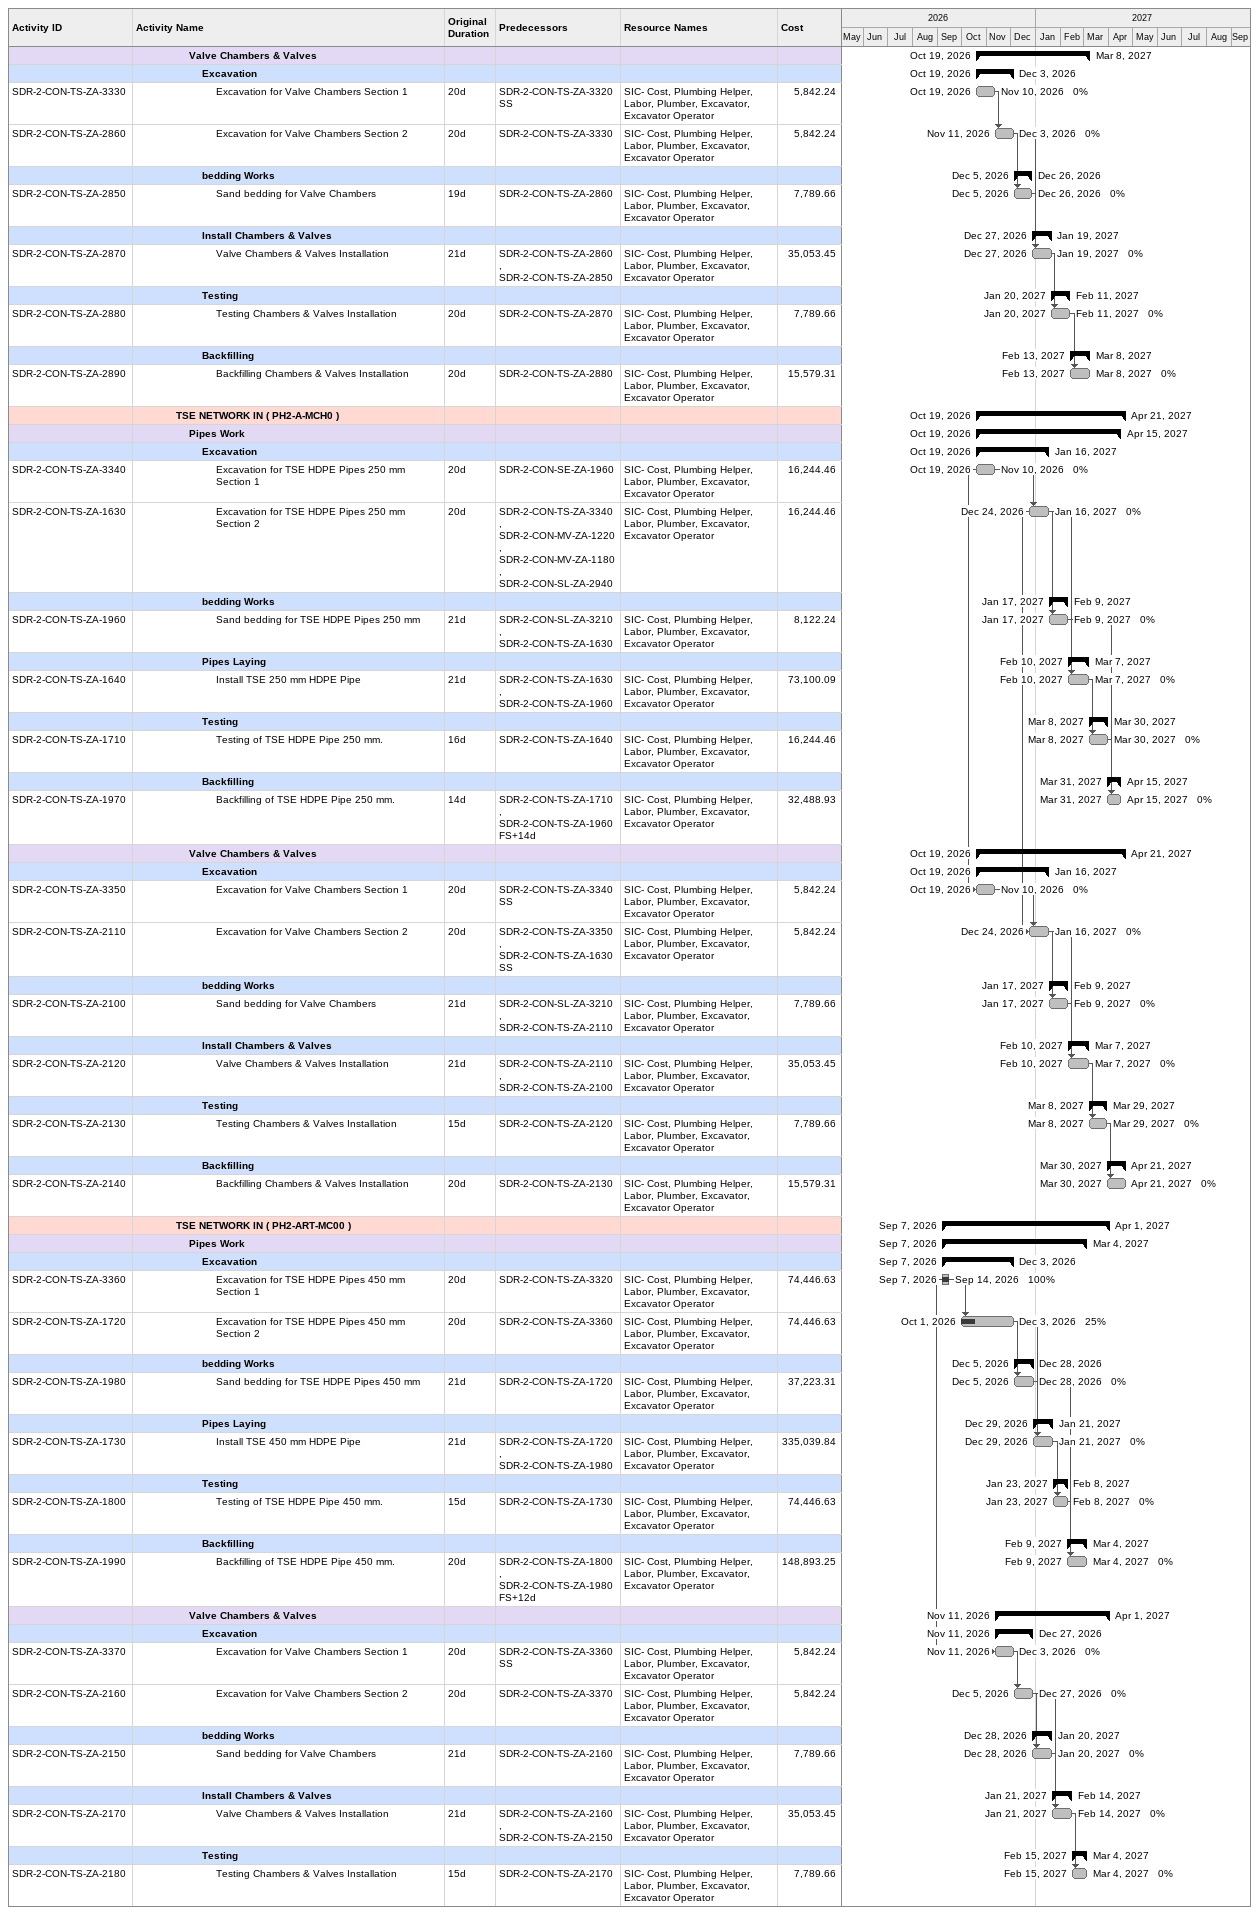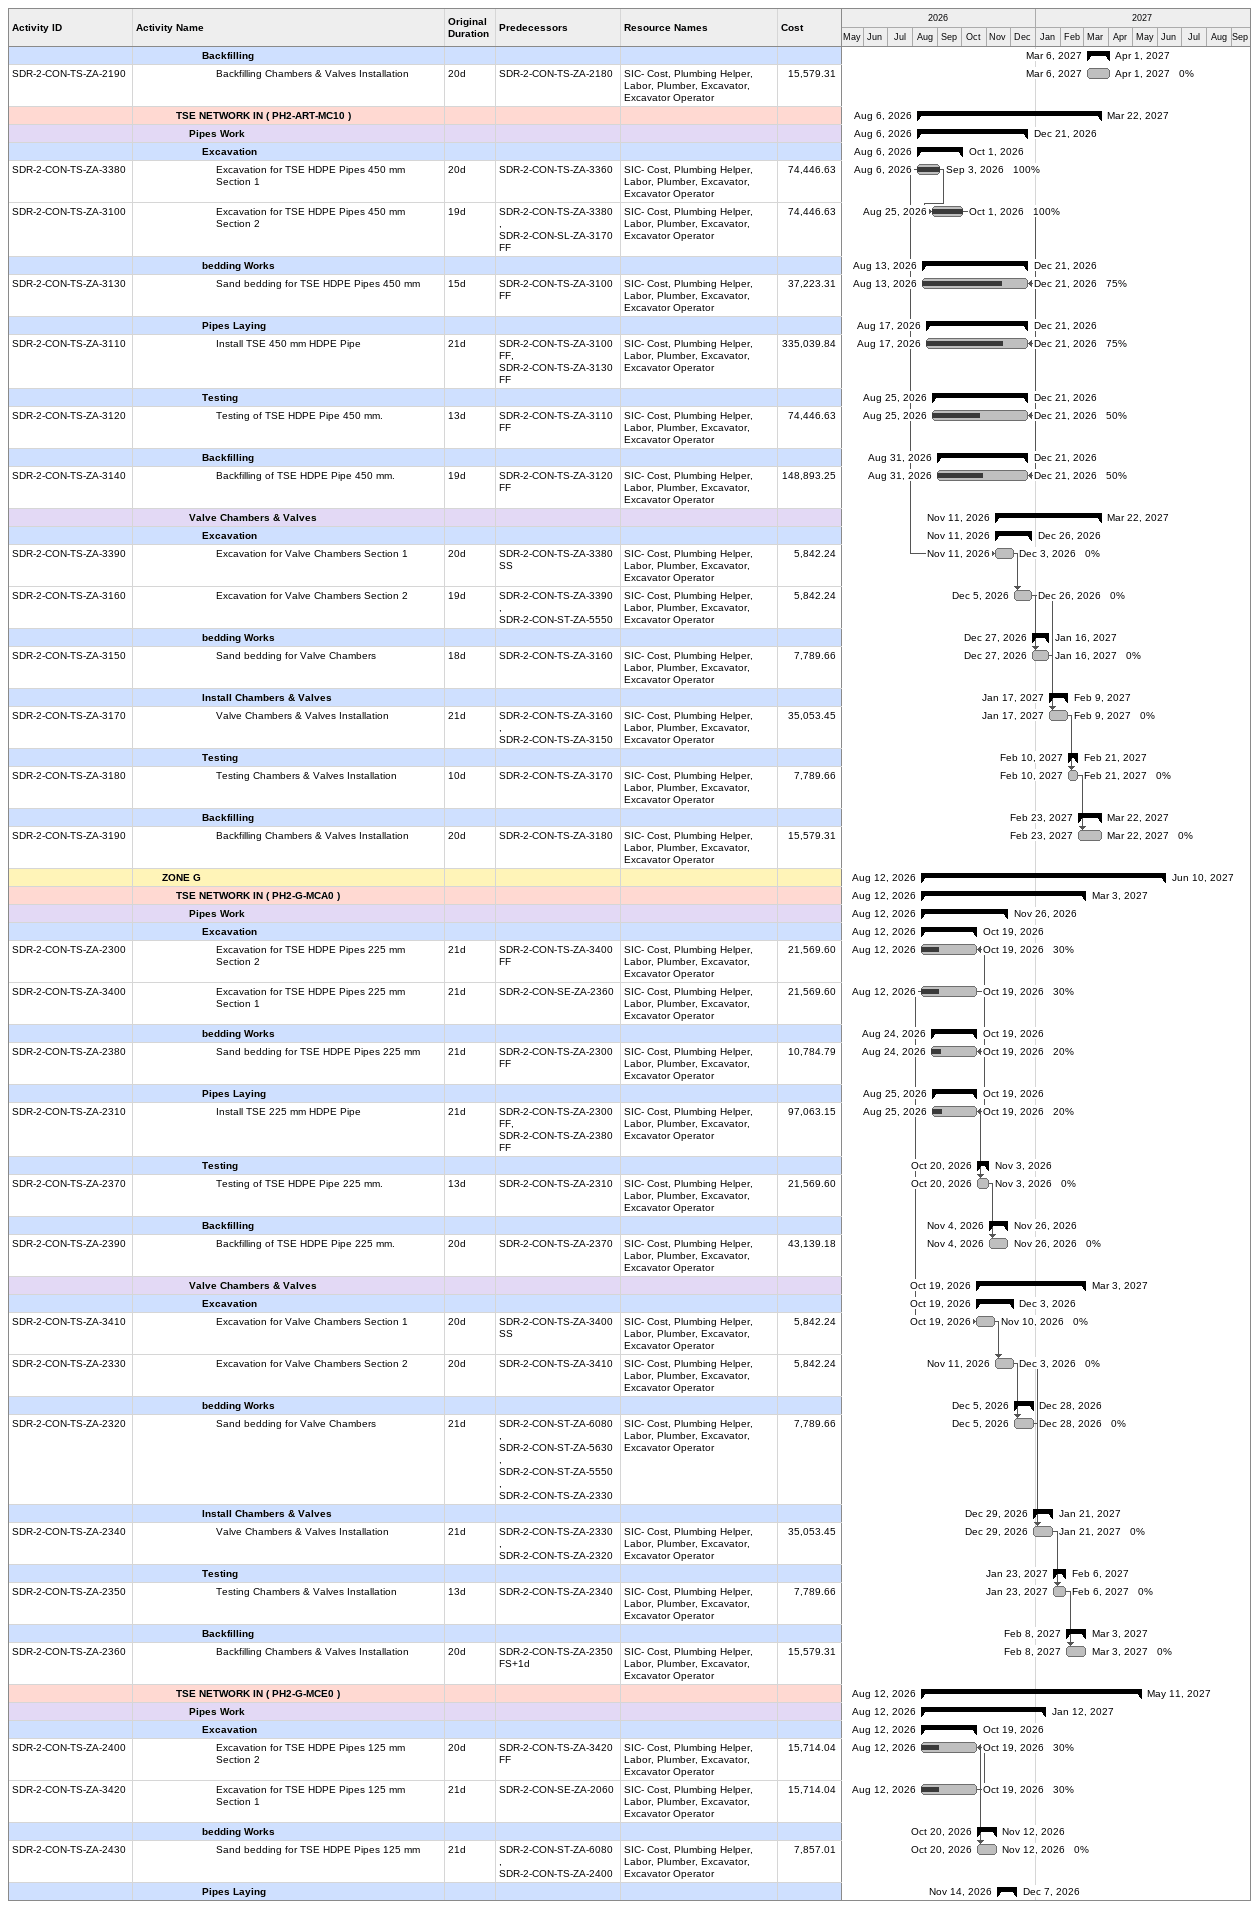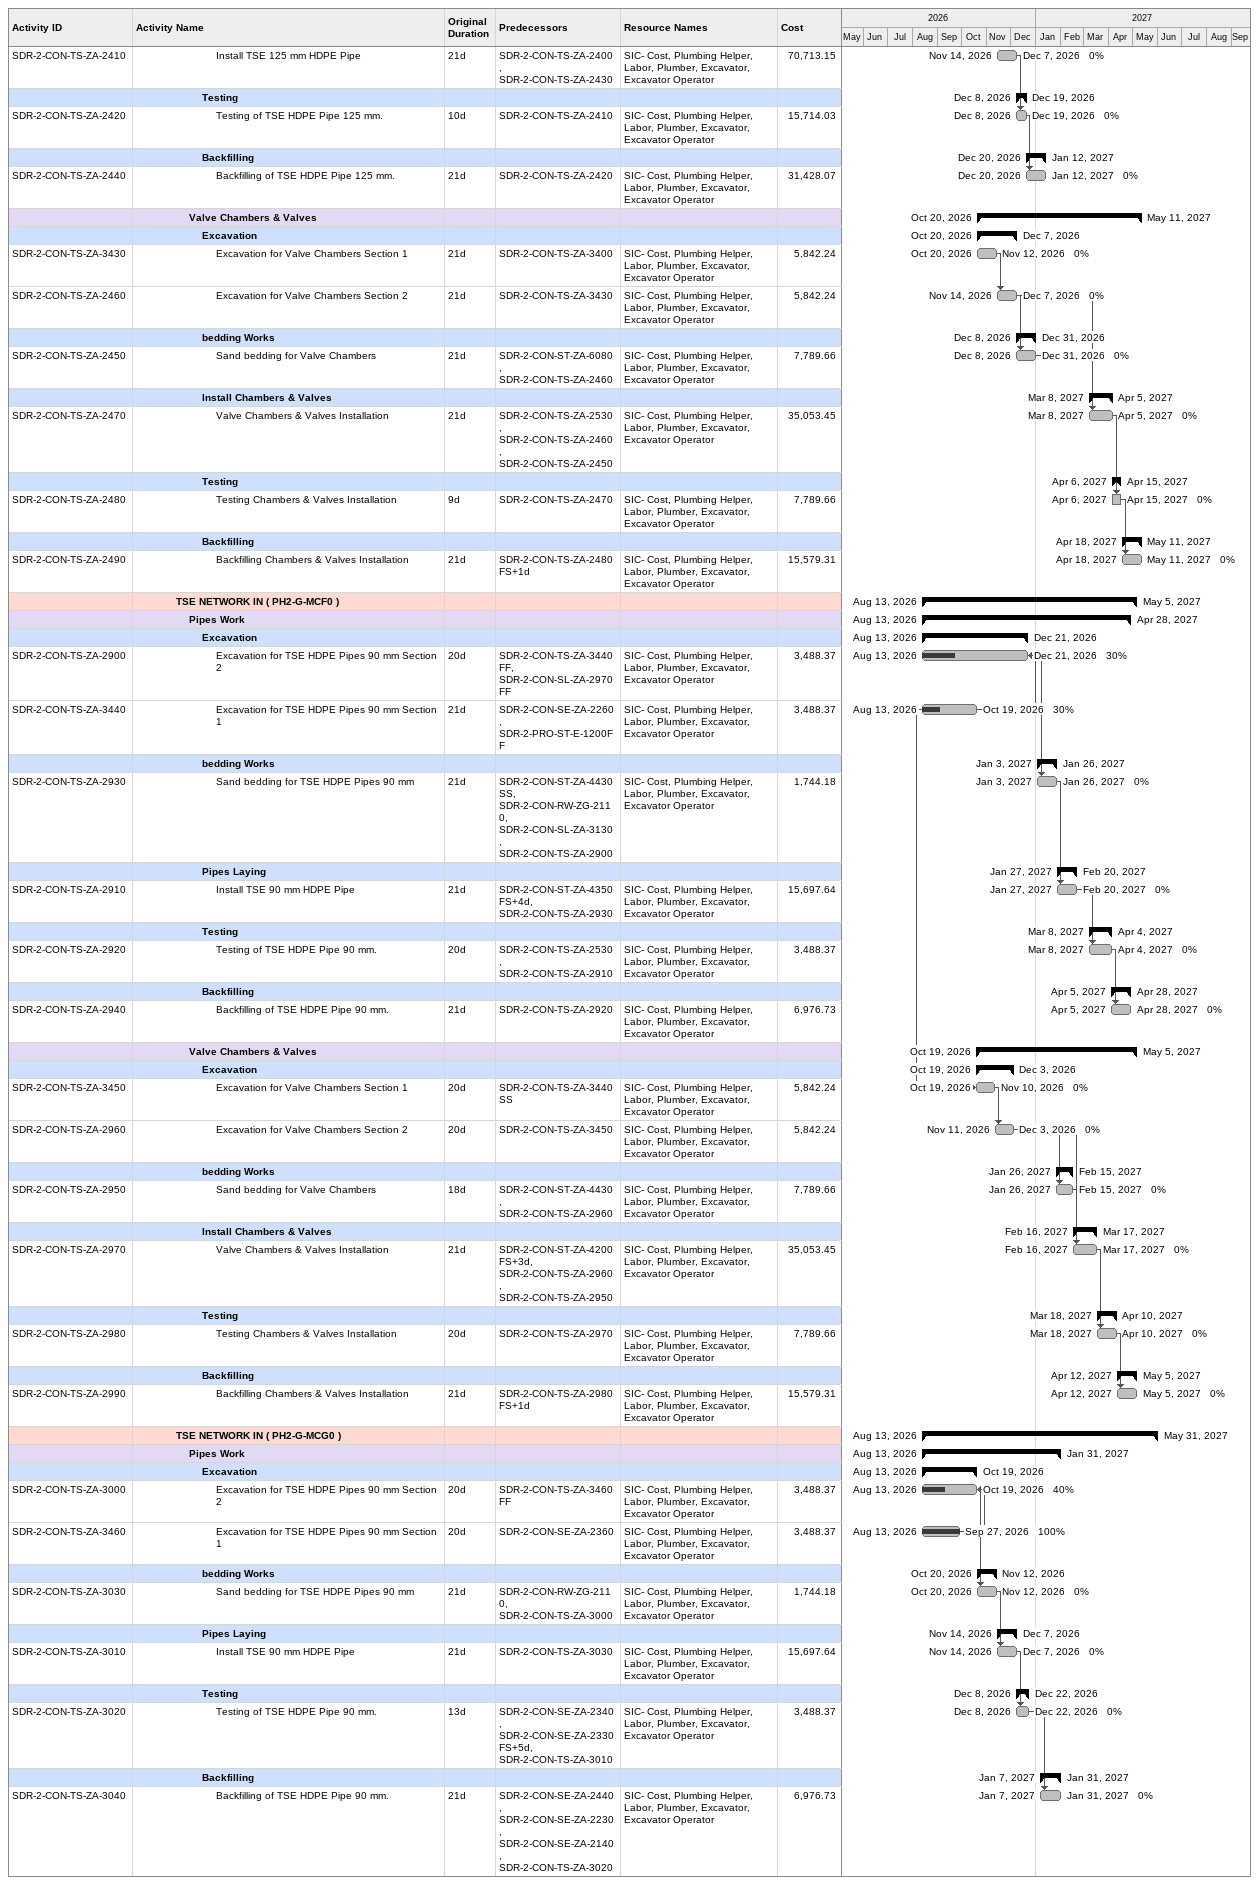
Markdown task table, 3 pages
| ID | Level | Task | Original duration | Start | Finish | Predecessors | Resources | % complete | Cost |
|---|---|---|---|---|---|---|---|---|---|
|  | 5 | **Valve Chambers & Valves** |  | 2026-10-19 | 2027-03-08 |  |  |  |  |
|  | 6 | **Excavation** |  | 2026-10-19 | 2026-12-03 |  |  |  |  |
| SDR-2-CON-TS-ZA-3330 | 7 | Excavation for Valve Chambers Section 1 | 20d | 2026-10-19 | 2026-11-10 | SDR-2-CON-TS-ZA-3320SS | SIC- Cost, Plumbing Helper, Labor, Plumber, Excavator, Excavator Operator | 0 | 5842.24 |
| SDR-2-CON-TS-ZA-2860 | 7 | Excavation for Valve Chambers Section 2 | 20d | 2026-11-11 | 2026-12-03 | SDR-2-CON-TS-ZA-3330 | SIC- Cost, Plumbing Helper, Labor, Plumber, Excavator, Excavator Operator | 0 | 5842.24 |
|  | 6 | **bedding Works** |  | 2026-12-05 | 2026-12-26 |  |  |  |  |
| SDR-2-CON-TS-ZA-2850 | 7 | Sand bedding for Valve Chambers | 19d | 2026-12-05 | 2026-12-26 | SDR-2-CON-TS-ZA-2860 | SIC- Cost, Plumbing Helper, Labor, Plumber, Excavator, Excavator Operator | 0 | 7789.66 |
|  | 6 | **Install Chambers & Valves** |  | 2026-12-27 | 2027-01-19 |  |  |  |  |
| SDR-2-CON-TS-ZA-2870 | 7 | Valve Chambers & Valves Installation | 21d | 2026-12-27 | 2027-01-19 | SDR-2-CON-TS-ZA-2860, SDR-2-CON-TS-ZA-2850 | SIC- Cost, Plumbing Helper, Labor, Plumber, Excavator, Excavator Operator | 0 | 35053.45 |
|  | 6 | **Testing** |  | 2027-01-20 | 2027-02-11 |  |  |  |  |
| SDR-2-CON-TS-ZA-2880 | 7 | Testing Chambers & Valves Installation | 20d | 2027-01-20 | 2027-02-11 | SDR-2-CON-TS-ZA-2870 | SIC- Cost, Plumbing Helper, Labor, Plumber, Excavator, Excavator Operator | 0 | 7789.66 |
|  | 6 | **Backfilling** |  | 2027-02-13 | 2027-03-08 |  |  |  |  |
| SDR-2-CON-TS-ZA-2890 | 7 | Backfilling Chambers & Valves Installation | 20d | 2027-02-13 | 2027-03-08 | SDR-2-CON-TS-ZA-2880 | SIC- Cost, Plumbing Helper, Labor, Plumber, Excavator, Excavator Operator | 0 | 15579.31 |
|  | 4 | **TSE NETWORK IN ( PH2-A-MCH0 )** |  | 2026-10-19 | 2027-04-21 |  |  |  |  |
|  | 5 | **Pipes Work** |  | 2026-10-19 | 2027-04-15 |  |  |  |  |
|  | 6 | **Excavation** |  | 2026-10-19 | 2027-01-16 |  |  |  |  |
| SDR-2-CON-TS-ZA-3340 | 7 | Excavation for TSE HDPE Pipes 250 mm Section 1 | 20d | 2026-10-19 | 2026-11-10 | SDR-2-CON-SE-ZA-1960 | SIC- Cost, Plumbing Helper, Labor, Plumber, Excavator, Excavator Operator | 0 | 16244.46 |
| SDR-2-CON-TS-ZA-1630 | 7 | Excavation for TSE HDPE Pipes 250 mm Section 2 | 20d | 2026-12-24 | 2027-01-16 | SDR-2-CON-TS-ZA-3340, SDR-2-CON-MV-ZA-1220, SDR-2-CON-MV-ZA-1180, SDR-2-CON-SL-ZA-2940 | SIC- Cost, Plumbing Helper, Labor, Plumber, Excavator, Excavator Operator | 0 | 16244.46 |
|  | 6 | **bedding Works** |  | 2027-01-17 | 2027-02-09 |  |  |  |  |
| SDR-2-CON-TS-ZA-1960 | 7 | Sand bedding for TSE HDPE Pipes 250 mm | 21d | 2027-01-17 | 2027-02-09 | SDR-2-CON-SL-ZA-3210, SDR-2-CON-TS-ZA-1630 | SIC- Cost, Plumbing Helper, Labor, Plumber, Excavator, Excavator Operator | 0 | 8122.24 |
|  | 6 | **Pipes Laying** |  | 2027-02-10 | 2027-03-07 |  |  |  |  |
| SDR-2-CON-TS-ZA-1640 | 7 | Install TSE 250 mm HDPE Pipe | 21d | 2027-02-10 | 2027-03-07 | SDR-2-CON-TS-ZA-1630, SDR-2-CON-TS-ZA-1960 | SIC- Cost, Plumbing Helper, Labor, Plumber, Excavator, Excavator Operator | 0 | 73100.09 |
|  | 6 | **Testing** |  | 2027-03-08 | 2027-03-30 |  |  |  |  |
| SDR-2-CON-TS-ZA-1710 | 7 | Testing of TSE HDPE Pipe 250 mm. | 16d | 2027-03-08 | 2027-03-30 | SDR-2-CON-TS-ZA-1640 | SIC- Cost, Plumbing Helper, Labor, Plumber, Excavator, Excavator Operator | 0 | 16244.46 |
|  | 6 | **Backfilling** |  | 2027-03-31 | 2027-04-15 |  |  |  |  |
| SDR-2-CON-TS-ZA-1970 | 7 | Backfilling of TSE HDPE Pipe 250 mm. | 14d | 2027-03-31 | 2027-04-15 | SDR-2-CON-TS-ZA-1710, SDR-2-CON-TS-ZA-1960FS+14d | SIC- Cost, Plumbing Helper, Labor, Plumber, Excavator, Excavator Operator | 0 | 32488.93 |
|  | 5 | **Valve Chambers & Valves** |  | 2026-10-19 | 2027-04-21 |  |  |  |  |
|  | 6 | **Excavation** |  | 2026-10-19 | 2027-01-16 |  |  |  |  |
| SDR-2-CON-TS-ZA-3350 | 7 | Excavation for Valve Chambers Section 1 | 20d | 2026-10-19 | 2026-11-10 | SDR-2-CON-TS-ZA-3340SS | SIC- Cost, Plumbing Helper, Labor, Plumber, Excavator, Excavator Operator | 0 | 5842.24 |
| SDR-2-CON-TS-ZA-2110 | 7 | Excavation for Valve Chambers Section 2 | 20d | 2026-12-24 | 2027-01-16 | SDR-2-CON-TS-ZA-3350, SDR-2-CON-TS-ZA-1630SS | SIC- Cost, Plumbing Helper, Labor, Plumber, Excavator, Excavator Operator | 0 | 5842.24 |
|  | 6 | **bedding Works** |  | 2027-01-17 | 2027-02-09 |  |  |  |  |
| SDR-2-CON-TS-ZA-2100 | 7 | Sand bedding for Valve Chambers | 21d | 2027-01-17 | 2027-02-09 | SDR-2-CON-SL-ZA-3210, SDR-2-CON-TS-ZA-2110 | SIC- Cost, Plumbing Helper, Labor, Plumber, Excavator, Excavator Operator | 0 | 7789.66 |
|  | 6 | **Install Chambers & Valves** |  | 2027-02-10 | 2027-03-07 |  |  |  |  |
| SDR-2-CON-TS-ZA-2120 | 7 | Valve Chambers & Valves Installation | 21d | 2027-02-10 | 2027-03-07 | SDR-2-CON-TS-ZA-2110, SDR-2-CON-TS-ZA-2100 | SIC- Cost, Plumbing Helper, Labor, Plumber, Excavator, Excavator Operator | 0 | 35053.45 |
|  | 6 | **Testing** |  | 2027-03-08 | 2027-03-29 |  |  |  |  |
| SDR-2-CON-TS-ZA-2130 | 7 | Testing Chambers & Valves Installation | 15d | 2027-03-08 | 2027-03-29 | SDR-2-CON-TS-ZA-2120 | SIC- Cost, Plumbing Helper, Labor, Plumber, Excavator, Excavator Operator | 0 | 7789.66 |
|  | 6 | **Backfilling** |  | 2027-03-30 | 2027-04-21 |  |  |  |  |
| SDR-2-CON-TS-ZA-2140 | 7 | Backfilling Chambers & Valves Installation | 20d | 2027-03-30 | 2027-04-21 | SDR-2-CON-TS-ZA-2130 | SIC- Cost, Plumbing Helper, Labor, Plumber, Excavator, Excavator Operator | 0 | 15579.31 |
|  | 4 | **TSE NETWORK IN ( PH2-ART-MC00 )** |  | 2026-09-07 | 2027-04-01 |  |  |  |  |
|  | 5 | **Pipes Work** |  | 2026-09-07 | 2027-03-04 |  |  |  |  |
|  | 6 | **Excavation** |  | 2026-09-07 | 2026-12-03 |  |  |  |  |
| SDR-2-CON-TS-ZA-3360 | 7 | Excavation for TSE HDPE Pipes 450 mm Section 1 | 20d | 2026-09-07 | 2026-09-14 | SDR-2-CON-TS-ZA-3320 | SIC- Cost, Plumbing Helper, Labor, Plumber, Excavator, Excavator Operator | 100 | 74446.63 |
| SDR-2-CON-TS-ZA-1720 | 7 | Excavation for TSE HDPE Pipes 450 mm Section 2 | 20d | 2026-10-01 | 2026-12-03 | SDR-2-CON-TS-ZA-3360 | SIC- Cost, Plumbing Helper, Labor, Plumber, Excavator, Excavator Operator | 25 | 74446.63 |
|  | 6 | **bedding Works** |  | 2026-12-05 | 2026-12-28 |  |  |  |  |
| SDR-2-CON-TS-ZA-1980 | 7 | Sand bedding for TSE HDPE Pipes 450 mm | 21d | 2026-12-05 | 2026-12-28 | SDR-2-CON-TS-ZA-1720 | SIC- Cost, Plumbing Helper, Labor, Plumber, Excavator, Excavator Operator | 0 | 37223.31 |
|  | 6 | **Pipes Laying** |  | 2026-12-29 | 2027-01-21 |  |  |  |  |
| SDR-2-CON-TS-ZA-1730 | 7 | Install TSE 450 mm HDPE Pipe | 21d | 2026-12-29 | 2027-01-21 | SDR-2-CON-TS-ZA-1720, SDR-2-CON-TS-ZA-1980 | SIC- Cost, Plumbing Helper, Labor, Plumber, Excavator, Excavator Operator | 0 | 335039.84 |
|  | 6 | **Testing** |  | 2027-01-23 | 2027-02-08 |  |  |  |  |
| SDR-2-CON-TS-ZA-1800 | 7 | Testing of TSE HDPE Pipe 450 mm. | 15d | 2027-01-23 | 2027-02-08 | SDR-2-CON-TS-ZA-1730 | SIC- Cost, Plumbing Helper, Labor, Plumber, Excavator, Excavator Operator | 0 | 74446.63 |
|  | 6 | **Backfilling** |  | 2027-02-09 | 2027-03-04 |  |  |  |  |
| SDR-2-CON-TS-ZA-1990 | 7 | Backfilling of TSE HDPE Pipe 450 mm. | 20d | 2027-02-09 | 2027-03-04 | SDR-2-CON-TS-ZA-1800, SDR-2-CON-TS-ZA-1980FS+12d | SIC- Cost, Plumbing Helper, Labor, Plumber, Excavator, Excavator Operator | 0 | 148893.25 |
|  | 5 | **Valve Chambers & Valves** |  | 2026-11-11 | 2027-04-01 |  |  |  |  |
|  | 6 | **Excavation** |  | 2026-11-11 | 2026-12-27 |  |  |  |  |
| SDR-2-CON-TS-ZA-3370 | 7 | Excavation for Valve Chambers Section 1 | 20d | 2026-11-11 | 2026-12-03 | SDR-2-CON-TS-ZA-3360SS | SIC- Cost, Plumbing Helper, Labor, Plumber, Excavator, Excavator Operator | 0 | 5842.24 |
| SDR-2-CON-TS-ZA-2160 | 7 | Excavation for Valve Chambers Section 2 | 20d | 2026-12-05 | 2026-12-27 | SDR-2-CON-TS-ZA-3370 | SIC- Cost, Plumbing Helper, Labor, Plumber, Excavator, Excavator Operator | 0 | 5842.24 |
|  | 6 | **bedding Works** |  | 2026-12-28 | 2027-01-20 |  |  |  |  |
| SDR-2-CON-TS-ZA-2150 | 7 | Sand bedding for Valve Chambers | 21d | 2026-12-28 | 2027-01-20 | SDR-2-CON-TS-ZA-2160 | SIC- Cost, Plumbing Helper, Labor, Plumber, Excavator, Excavator Operator | 0 | 7789.66 |
|  | 6 | **Install Chambers & Valves** |  | 2027-01-21 | 2027-02-14 |  |  |  |  |
| SDR-2-CON-TS-ZA-2170 | 7 | Valve Chambers & Valves Installation | 21d | 2027-01-21 | 2027-02-14 | SDR-2-CON-TS-ZA-2160, SDR-2-CON-TS-ZA-2150 | SIC- Cost, Plumbing Helper, Labor, Plumber, Excavator, Excavator Operator | 0 | 35053.45 |
|  | 6 | **Testing** |  | 2027-02-15 | 2027-03-04 |  |  |  |  |
| SDR-2-CON-TS-ZA-2180 | 7 | Testing Chambers & Valves Installation | 15d | 2027-02-15 | 2027-03-04 | SDR-2-CON-TS-ZA-2170 | SIC- Cost, Plumbing Helper, Labor, Plumber, Excavator, Excavator Operator | 0 | 7789.66 |
|  | 6 | **Backfilling** |  | 2027-03-06 | 2027-04-01 |  |  |  |  |
| SDR-2-CON-TS-ZA-2190 | 7 | Backfilling Chambers & Valves Installation | 20d | 2027-03-06 | 2027-04-01 | SDR-2-CON-TS-ZA-2180 | SIC- Cost, Plumbing Helper, Labor, Plumber, Excavator, Excavator Operator | 0 | 15579.31 |
|  | 4 | **TSE NETWORK IN ( PH2-ART-MC10 )** |  | 2026-08-06 | 2027-03-22 |  |  |  |  |
|  | 5 | **Pipes Work** |  | 2026-08-06 | 2026-12-21 |  |  |  |  |
|  | 6 | **Excavation** |  | 2026-08-06 | 2026-10-01 |  |  |  |  |
| SDR-2-CON-TS-ZA-3380 | 7 | Excavation for TSE HDPE Pipes 450 mm Section 1 | 20d | 2026-08-06 | 2026-09-03 | SDR-2-CON-TS-ZA-3360 | SIC- Cost, Plumbing Helper, Labor, Plumber, Excavator, Excavator Operator | 100 | 74446.63 |
| SDR-2-CON-TS-ZA-3100 | 7 | Excavation for TSE HDPE Pipes 450 mm Section 2 | 19d | 2026-08-25 | 2026-10-01 | SDR-2-CON-TS-ZA-3380, SDR-2-CON-SL-ZA-3170FF | SIC- Cost, Plumbing Helper, Labor, Plumber, Excavator, Excavator Operator | 100 | 74446.63 |
|  | 6 | **bedding Works** |  | 2026-08-13 | 2026-12-21 |  |  |  |  |
| SDR-2-CON-TS-ZA-3130 | 7 | Sand bedding for TSE HDPE Pipes 450 mm | 15d | 2026-08-13 | 2026-12-21 | SDR-2-CON-TS-ZA-3100FF | SIC- Cost, Plumbing Helper, Labor, Plumber, Excavator, Excavator Operator | 75 | 37223.31 |
|  | 6 | **Pipes Laying** |  | 2026-08-17 | 2026-12-21 |  |  |  |  |
| SDR-2-CON-TS-ZA-3110 | 7 | Install TSE 450 mm HDPE Pipe | 21d | 2026-08-17 | 2026-12-21 | SDR-2-CON-TS-ZA-3100FF, SDR-2-CON-TS-ZA-3130FF | SIC- Cost, Plumbing Helper, Labor, Plumber, Excavator, Excavator Operator | 75 | 335039.84 |
|  | 6 | **Testing** |  | 2026-08-25 | 2026-12-21 |  |  |  |  |
| SDR-2-CON-TS-ZA-3120 | 7 | Testing of TSE HDPE Pipe 450 mm. | 13d | 2026-08-25 | 2026-12-21 | SDR-2-CON-TS-ZA-3110FF | SIC- Cost, Plumbing Helper, Labor, Plumber, Excavator, Excavator Operator | 50 | 74446.63 |
|  | 6 | **Backfilling** |  | 2026-08-31 | 2026-12-21 |  |  |  |  |
| SDR-2-CON-TS-ZA-3140 | 7 | Backfilling of TSE HDPE Pipe 450 mm. | 19d | 2026-08-31 | 2026-12-21 | SDR-2-CON-TS-ZA-3120FF | SIC- Cost, Plumbing Helper, Labor, Plumber, Excavator, Excavator Operator | 50 | 148893.25 |
|  | 5 | **Valve Chambers & Valves** |  | 2026-11-11 | 2027-03-22 |  |  |  |  |
|  | 6 | **Excavation** |  | 2026-11-11 | 2026-12-26 |  |  |  |  |
| SDR-2-CON-TS-ZA-3390 | 7 | Excavation for Valve Chambers Section 1 | 20d | 2026-11-11 | 2026-12-03 | SDR-2-CON-TS-ZA-3380SS | SIC- Cost, Plumbing Helper, Labor, Plumber, Excavator, Excavator Operator | 0 | 5842.24 |
| SDR-2-CON-TS-ZA-3160 | 7 | Excavation for Valve Chambers Section 2 | 19d | 2026-12-05 | 2026-12-26 | SDR-2-CON-TS-ZA-3390, SDR-2-CON-ST-ZA-5550 | SIC- Cost, Plumbing Helper, Labor, Plumber, Excavator, Excavator Operator | 0 | 5842.24 |
|  | 6 | **bedding Works** |  | 2026-12-27 | 2027-01-16 |  |  |  |  |
| SDR-2-CON-TS-ZA-3150 | 7 | Sand bedding for Valve Chambers | 18d | 2026-12-27 | 2027-01-16 | SDR-2-CON-TS-ZA-3160 | SIC- Cost, Plumbing Helper, Labor, Plumber, Excavator, Excavator Operator | 0 | 7789.66 |
|  | 6 | **Install Chambers & Valves** |  | 2027-01-17 | 2027-02-09 |  |  |  |  |
| SDR-2-CON-TS-ZA-3170 | 7 | Valve Chambers & Valves Installation | 21d | 2027-01-17 | 2027-02-09 | SDR-2-CON-TS-ZA-3160, SDR-2-CON-TS-ZA-3150 | SIC- Cost, Plumbing Helper, Labor, Plumber, Excavator, Excavator Operator | 0 | 35053.45 |
|  | 6 | **Testing** |  | 2027-02-10 | 2027-02-21 |  |  |  |  |
| SDR-2-CON-TS-ZA-3180 | 7 | Testing Chambers & Valves Installation | 10d | 2027-02-10 | 2027-02-21 | SDR-2-CON-TS-ZA-3170 | SIC- Cost, Plumbing Helper, Labor, Plumber, Excavator, Excavator Operator | 0 | 7789.66 |
|  | 6 | **Backfilling** |  | 2027-02-23 | 2027-03-22 |  |  |  |  |
| SDR-2-CON-TS-ZA-3190 | 7 | Backfilling Chambers & Valves Installation | 20d | 2027-02-23 | 2027-03-22 | SDR-2-CON-TS-ZA-3180 | SIC- Cost, Plumbing Helper, Labor, Plumber, Excavator, Excavator Operator | 0 | 15579.31 |
|  | 3 | **ZONE G** |  | 2026-08-12 | 2027-06-10 |  |  |  |  |
|  | 4 | **TSE NETWORK IN ( PH2-G-MCA0 )** |  | 2026-08-12 | 2027-03-03 |  |  |  |  |
|  | 5 | **Pipes Work** |  | 2026-08-12 | 2026-11-26 |  |  |  |  |
|  | 6 | **Excavation** |  | 2026-08-12 | 2026-10-19 |  |  |  |  |
| SDR-2-CON-TS-ZA-2300 | 7 | Excavation for TSE HDPE Pipes 225 mm Section 2 | 21d | 2026-08-12 | 2026-10-19 | SDR-2-CON-TS-ZA-3400FF | SIC- Cost, Plumbing Helper, Labor, Plumber, Excavator, Excavator Operator | 30 | 21569.60 |
| SDR-2-CON-TS-ZA-3400 | 7 | Excavation for TSE HDPE Pipes 225 mm Section 1 | 21d | 2026-08-12 | 2026-10-19 | SDR-2-CON-SE-ZA-2360 | SIC- Cost, Plumbing Helper, Labor, Plumber, Excavator, Excavator Operator | 30 | 21569.60 |
|  | 6 | **bedding Works** |  | 2026-08-24 | 2026-10-19 |  |  |  |  |
| SDR-2-CON-TS-ZA-2380 | 7 | Sand bedding for TSE HDPE Pipes 225 mm | 21d | 2026-08-24 | 2026-10-19 | SDR-2-CON-TS-ZA-2300FF | SIC- Cost, Plumbing Helper, Labor, Plumber, Excavator, Excavator Operator | 20 | 10784.79 |
|  | 6 | **Pipes Laying** |  | 2026-08-25 | 2026-10-19 |  |  |  |  |
| SDR-2-CON-TS-ZA-2310 | 7 | Install TSE 225 mm HDPE Pipe | 21d | 2026-08-25 | 2026-10-19 | SDR-2-CON-TS-ZA-2300FF, SDR-2-CON-TS-ZA-2380FF | SIC- Cost, Plumbing Helper, Labor, Plumber, Excavator, Excavator Operator | 20 | 97063.15 |
|  | 6 | **Testing** |  | 2026-10-20 | 2026-11-03 |  |  |  |  |
| SDR-2-CON-TS-ZA-2370 | 7 | Testing of TSE HDPE Pipe 225 mm. | 13d | 2026-10-20 | 2026-11-03 | SDR-2-CON-TS-ZA-2310 | SIC- Cost, Plumbing Helper, Labor, Plumber, Excavator, Excavator Operator | 0 | 21569.60 |
|  | 6 | **Backfilling** |  | 2026-11-04 | 2026-11-26 |  |  |  |  |
| SDR-2-CON-TS-ZA-2390 | 7 | Backfilling of TSE HDPE Pipe 225 mm. | 20d | 2026-11-04 | 2026-11-26 | SDR-2-CON-TS-ZA-2370 | SIC- Cost, Plumbing Helper, Labor, Plumber, Excavator, Excavator Operator | 0 | 43139.18 |
|  | 5 | **Valve Chambers & Valves** |  | 2026-10-19 | 2027-03-03 |  |  |  |  |
|  | 6 | **Excavation** |  | 2026-10-19 | 2026-12-03 |  |  |  |  |
| SDR-2-CON-TS-ZA-3410 | 7 | Excavation for Valve Chambers Section 1 | 20d | 2026-10-19 | 2026-11-10 | SDR-2-CON-TS-ZA-3400SS | SIC- Cost, Plumbing Helper, Labor, Plumber, Excavator, Excavator Operator | 0 | 5842.24 |
| SDR-2-CON-TS-ZA-2330 | 7 | Excavation for Valve Chambers Section 2 | 20d | 2026-11-11 | 2026-12-03 | SDR-2-CON-TS-ZA-3410 | SIC- Cost, Plumbing Helper, Labor, Plumber, Excavator, Excavator Operator | 0 | 5842.24 |
|  | 6 | **bedding Works** |  | 2026-12-05 | 2026-12-28 |  |  |  |  |
| SDR-2-CON-TS-ZA-2320 | 7 | Sand bedding for Valve Chambers | 21d | 2026-12-05 | 2026-12-28 | SDR-2-CON-ST-ZA-6080, SDR-2-CON-ST-ZA-5630, SDR-2-CON-ST-ZA-5550, SDR-2-CON-TS-ZA-2330 | SIC- Cost, Plumbing Helper, Labor, Plumber, Excavator, Excavator Operator | 0 | 7789.66 |
|  | 6 | **Install Chambers & Valves** |  | 2026-12-29 | 2027-01-21 |  |  |  |  |
| SDR-2-CON-TS-ZA-2340 | 7 | Valve Chambers & Valves Installation | 21d | 2026-12-29 | 2027-01-21 | SDR-2-CON-TS-ZA-2330, SDR-2-CON-TS-ZA-2320 | SIC- Cost, Plumbing Helper, Labor, Plumber, Excavator, Excavator Operator | 0 | 35053.45 |
|  | 6 | **Testing** |  | 2027-01-23 | 2027-02-06 |  |  |  |  |
| SDR-2-CON-TS-ZA-2350 | 7 | Testing Chambers & Valves Installation | 13d | 2027-01-23 | 2027-02-06 | SDR-2-CON-TS-ZA-2340 | SIC- Cost, Plumbing Helper, Labor, Plumber, Excavator, Excavator Operator | 0 | 7789.66 |
|  | 6 | **Backfilling** |  | 2027-02-08 | 2027-03-03 |  |  |  |  |
| SDR-2-CON-TS-ZA-2360 | 7 | Backfilling Chambers & Valves Installation | 20d | 2027-02-08 | 2027-03-03 | SDR-2-CON-TS-ZA-2350FS+1d | SIC- Cost, Plumbing Helper, Labor, Plumber, Excavator, Excavator Operator | 0 | 15579.31 |
|  | 4 | **TSE NETWORK IN ( PH2-G-MCE0 )** |  | 2026-08-12 | 2027-05-11 |  |  |  |  |
|  | 5 | **Pipes Work** |  | 2026-08-12 | 2027-01-12 |  |  |  |  |
|  | 6 | **Excavation** |  | 2026-08-12 | 2026-10-19 |  |  |  |  |
| SDR-2-CON-TS-ZA-2400 | 7 | Excavation for TSE HDPE Pipes 125 mm Section 2 | 20d | 2026-08-12 | 2026-10-19 | SDR-2-CON-TS-ZA-3420FF | SIC- Cost, Plumbing Helper, Labor, Plumber, Excavator, Excavator Operator | 30 | 15714.04 |
| SDR-2-CON-TS-ZA-3420 | 7 | Excavation for TSE HDPE Pipes 125 mm Section 1 | 21d | 2026-08-12 | 2026-10-19 | SDR-2-CON-SE-ZA-2060 | SIC- Cost, Plumbing Helper, Labor, Plumber, Excavator, Excavator Operator | 30 | 15714.04 |
|  | 6 | **bedding Works** |  | 2026-10-20 | 2026-11-12 |  |  |  |  |
| SDR-2-CON-TS-ZA-2430 | 7 | Sand bedding for TSE HDPE Pipes 125 mm | 21d | 2026-10-20 | 2026-11-12 | SDR-2-CON-ST-ZA-6080, SDR-2-CON-TS-ZA-2400 | SIC- Cost, Plumbing Helper, Labor, Plumber, Excavator, Excavator Operator | 0 | 7857.01 |
|  | 6 | **Pipes Laying** |  | 2026-11-14 | 2026-12-07 |  |  |  |  |
| SDR-2-CON-TS-ZA-2410 | 7 | Install TSE 125 mm HDPE Pipe | 21d | 2026-11-14 | 2026-12-07 | SDR-2-CON-TS-ZA-2400, SDR-2-CON-TS-ZA-2430 | SIC- Cost, Plumbing Helper, Labor, Plumber, Excavator, Excavator Operator | 0 | 70713.15 |
|  | 6 | **Testing** |  | 2026-12-08 | 2026-12-19 |  |  |  |  |
| SDR-2-CON-TS-ZA-2420 | 7 | Testing of TSE HDPE Pipe 125 mm. | 10d | 2026-12-08 | 2026-12-19 | SDR-2-CON-TS-ZA-2410 | SIC- Cost, Plumbing Helper, Labor, Plumber, Excavator, Excavator Operator | 0 | 15714.03 |
|  | 6 | **Backfilling** |  | 2026-12-20 | 2027-01-12 |  |  |  |  |
| SDR-2-CON-TS-ZA-2440 | 7 | Backfilling of TSE HDPE Pipe 125 mm. | 21d | 2026-12-20 | 2027-01-12 | SDR-2-CON-TS-ZA-2420 | SIC- Cost, Plumbing Helper, Labor, Plumber, Excavator, Excavator Operator | 0 | 31428.07 |
|  | 5 | **Valve Chambers & Valves** |  | 2026-10-20 | 2027-05-11 |  |  |  |  |
|  | 6 | **Excavation** |  | 2026-10-20 | 2026-12-07 |  |  |  |  |
| SDR-2-CON-TS-ZA-3430 | 7 | Excavation for Valve Chambers Section 1 | 21d | 2026-10-20 | 2026-11-12 | SDR-2-CON-TS-ZA-3400 | SIC- Cost, Plumbing Helper, Labor, Plumber, Excavator, Excavator Operator | 0 | 5842.24 |
| SDR-2-CON-TS-ZA-2460 | 7 | Excavation for Valve Chambers Section 2 | 21d | 2026-11-14 | 2026-12-07 | SDR-2-CON-TS-ZA-3430 | SIC- Cost, Plumbing Helper, Labor, Plumber, Excavator, Excavator Operator | 0 | 5842.24 |
|  | 6 | **bedding Works** |  | 2026-12-08 | 2026-12-31 |  |  |  |  |
| SDR-2-CON-TS-ZA-2450 | 7 | Sand bedding for Valve Chambers | 21d | 2026-12-08 | 2026-12-31 | SDR-2-CON-ST-ZA-6080, SDR-2-CON-TS-ZA-2460 | SIC- Cost, Plumbing Helper, Labor, Plumber, Excavator, Excavator Operator | 0 | 7789.66 |
|  | 6 | **Install Chambers & Valves** |  | 2027-03-08 | 2027-04-05 |  |  |  |  |
| SDR-2-CON-TS-ZA-2470 | 7 | Valve Chambers & Valves Installation | 21d | 2027-03-08 | 2027-04-05 | SDR-2-CON-TS-ZA-2530, SDR-2-CON-TS-ZA-2460, SDR-2-CON-TS-ZA-2450 | SIC- Cost, Plumbing Helper, Labor, Plumber, Excavator, Excavator Operator | 0 | 35053.45 |
|  | 6 | **Testing** |  | 2027-04-06 | 2027-04-15 |  |  |  |  |
| SDR-2-CON-TS-ZA-2480 | 7 | Testing Chambers & Valves Installation | 9d | 2027-04-06 | 2027-04-15 | SDR-2-CON-TS-ZA-2470 | SIC- Cost, Plumbing Helper, Labor, Plumber, Excavator, Excavator Operator | 0 | 7789.66 |
|  | 6 | **Backfilling** |  | 2027-04-18 | 2027-05-11 |  |  |  |  |
| SDR-2-CON-TS-ZA-2490 | 7 | Backfilling Chambers & Valves Installation | 21d | 2027-04-18 | 2027-05-11 | SDR-2-CON-TS-ZA-2480FS+1d | SIC- Cost, Plumbing Helper, Labor, Plumber, Excavator, Excavator Operator | 0 | 15579.31 |
|  | 4 | **TSE NETWORK IN ( PH2-G-MCF0 )** |  | 2026-08-13 | 2027-05-05 |  |  |  |  |
|  | 5 | **Pipes Work** |  | 2026-08-13 | 2027-04-28 |  |  |  |  |
|  | 6 | **Excavation** |  | 2026-08-13 | 2026-12-21 |  |  |  |  |
| SDR-2-CON-TS-ZA-2900 | 7 | Excavation for TSE HDPE Pipes 90 mm Section 2 | 20d | 2026-08-13 | 2026-12-21 | SDR-2-CON-TS-ZA-3440FF, SDR-2-CON-SL-ZA-2970FF | SIC- Cost, Plumbing Helper, Labor, Plumber, Excavator, Excavator Operator | 30 | 3488.37 |
| SDR-2-CON-TS-ZA-3440 | 7 | Excavation for TSE HDPE Pipes 90 mm Section 1 | 21d | 2026-08-13 | 2026-10-19 | SDR-2-CON-SE-ZA-2260, SDR-2-PRO-ST-E-1200FF | SIC- Cost, Plumbing Helper, Labor, Plumber, Excavator, Excavator Operator | 30 | 3488.37 |
|  | 6 | **bedding Works** |  | 2027-01-03 | 2027-01-26 |  |  |  |  |
| SDR-2-CON-TS-ZA-2930 | 7 | Sand bedding for TSE HDPE Pipes 90 mm | 21d | 2027-01-03 | 2027-01-26 | SDR-2-CON-ST-ZA-4430SS, SDR-2-CON-RW-ZG-2110, SDR-2-CON-SL-ZA-3130, SDR-2-CON-TS-ZA-2900 | SIC- Cost, Plumbing Helper, Labor, Plumber, Excavator, Excavator Operator | 0 | 1744.18 |
|  | 6 | **Pipes Laying** |  | 2027-01-27 | 2027-02-20 |  |  |  |  |
| SDR-2-CON-TS-ZA-2910 | 7 | Install TSE 90 mm HDPE Pipe | 21d | 2027-01-27 | 2027-02-20 | SDR-2-CON-ST-ZA-4350FS+4d, SDR-2-CON-TS-ZA-2930 | SIC- Cost, Plumbing Helper, Labor, Plumber, Excavator, Excavator Operator | 0 | 15697.64 |
|  | 6 | **Testing** |  | 2027-03-08 | 2027-04-04 |  |  |  |  |
| SDR-2-CON-TS-ZA-2920 | 7 | Testing of TSE HDPE Pipe 90 mm. | 20d | 2027-03-08 | 2027-04-04 | SDR-2-CON-TS-ZA-2530, SDR-2-CON-TS-ZA-2910 | SIC- Cost, Plumbing Helper, Labor, Plumber, Excavator, Excavator Operator | 0 | 3488.37 |
|  | 6 | **Backfilling** |  | 2027-04-05 | 2027-04-28 |  |  |  |  |
| SDR-2-CON-TS-ZA-2940 | 7 | Backfilling of TSE HDPE Pipe 90 mm. | 21d | 2027-04-05 | 2027-04-28 | SDR-2-CON-TS-ZA-2920 | SIC- Cost, Plumbing Helper, Labor, Plumber, Excavator, Excavator Operator | 0 | 6976.73 |
|  | 5 | **Valve Chambers & Valves** |  | 2026-10-19 | 2027-05-05 |  |  |  |  |
|  | 6 | **Excavation** |  | 2026-10-19 | 2026-12-03 |  |  |  |  |
| SDR-2-CON-TS-ZA-3450 | 7 | Excavation for Valve Chambers Section 1 | 20d | 2026-10-19 | 2026-11-10 | SDR-2-CON-TS-ZA-3440SS | SIC- Cost, Plumbing Helper, Labor, Plumber, Excavator, Excavator Operator | 0 | 5842.24 |
| SDR-2-CON-TS-ZA-2960 | 7 | Excavation for Valve Chambers Section 2 | 20d | 2026-11-11 | 2026-12-03 | SDR-2-CON-TS-ZA-3450 | SIC- Cost, Plumbing Helper, Labor, Plumber, Excavator, Excavator Operator | 0 | 5842.24 |
|  | 6 | **bedding Works** |  | 2027-01-26 | 2027-02-15 |  |  |  |  |
| SDR-2-CON-TS-ZA-2950 | 7 | Sand bedding for Valve Chambers | 18d | 2027-01-26 | 2027-02-15 | SDR-2-CON-ST-ZA-4430, SDR-2-CON-TS-ZA-2960 | SIC- Cost, Plumbing Helper, Labor, Plumber, Excavator, Excavator Operator | 0 | 7789.66 |
|  | 6 | **Install Chambers & Valves** |  | 2027-02-16 | 2027-03-17 |  |  |  |  |
| SDR-2-CON-TS-ZA-2970 | 7 | Valve Chambers & Valves Installation | 21d | 2027-02-16 | 2027-03-17 | SDR-2-CON-ST-ZA-4200FS+3d, SDR-2-CON-TS-ZA-2960, SDR-2-CON-TS-ZA-2950 | SIC- Cost, Plumbing Helper, Labor, Plumber, Excavator, Excavator Operator | 0 | 35053.45 |
|  | 6 | **Testing** |  | 2027-03-18 | 2027-04-10 |  |  |  |  |
| SDR-2-CON-TS-ZA-2980 | 7 | Testing Chambers & Valves Installation | 20d | 2027-03-18 | 2027-04-10 | SDR-2-CON-TS-ZA-2970 | SIC- Cost, Plumbing Helper, Labor, Plumber, Excavator, Excavator Operator | 0 | 7789.66 |
|  | 6 | **Backfilling** |  | 2027-04-12 | 2027-05-05 |  |  |  |  |
| SDR-2-CON-TS-ZA-2990 | 7 | Backfilling Chambers & Valves Installation | 21d | 2027-04-12 | 2027-05-05 | SDR-2-CON-TS-ZA-2980FS+1d | SIC- Cost, Plumbing Helper, Labor, Plumber, Excavator, Excavator Operator | 0 | 15579.31 |
|  | 4 | **TSE NETWORK IN ( PH2-G-MCG0 )** |  | 2026-08-13 | 2027-05-31 |  |  |  |  |
|  | 5 | **Pipes Work** |  | 2026-08-13 | 2027-01-31 |  |  |  |  |
|  | 6 | **Excavation** |  | 2026-08-13 | 2026-10-19 |  |  |  |  |
| SDR-2-CON-TS-ZA-3000 | 7 | Excavation for TSE HDPE Pipes 90 mm Section 2 | 20d | 2026-08-13 | 2026-10-19 | SDR-2-CON-TS-ZA-3460FF | SIC- Cost, Plumbing Helper, Labor, Plumber, Excavator, Excavator Operator | 40 | 3488.37 |
| SDR-2-CON-TS-ZA-3460 | 7 | Excavation for TSE HDPE Pipes 90 mm Section 1 | 20d | 2026-08-13 | 2026-09-27 | SDR-2-CON-SE-ZA-2360 | SIC- Cost, Plumbing Helper, Labor, Plumber, Excavator, Excavator Operator | 100 | 3488.37 |
|  | 6 | **bedding Works** |  | 2026-10-20 | 2026-11-12 |  |  |  |  |
| SDR-2-CON-TS-ZA-3030 | 7 | Sand bedding for TSE HDPE Pipes 90 mm | 21d | 2026-10-20 | 2026-11-12 | SDR-2-CON-RW-ZG-2110, SDR-2-CON-TS-ZA-3000 | SIC- Cost, Plumbing Helper, Labor, Plumber, Excavator, Excavator Operator | 0 | 1744.18 |
|  | 6 | **Pipes Laying** |  | 2026-11-14 | 2026-12-07 |  |  |  |  |
| SDR-2-CON-TS-ZA-3010 | 7 | Install TSE 90 mm HDPE Pipe | 21d | 2026-11-14 | 2026-12-07 | SDR-2-CON-TS-ZA-3030 | SIC- Cost, Plumbing Helper, Labor, Plumber, Excavator, Excavator Operator | 0 | 15697.64 |
|  | 6 | **Testing** |  | 2026-12-08 | 2026-12-22 |  |  |  |  |
| SDR-2-CON-TS-ZA-3020 | 7 | Testing of TSE HDPE Pipe 90 mm. | 13d | 2026-12-08 | 2026-12-22 | SDR-2-CON-SE-ZA-2340, SDR-2-CON-SE-ZA-2330FS+5d, SDR-2-CON-TS-ZA-3010 | SIC- Cost, Plumbing Helper, Labor, Plumber, Excavator, Excavator Operator | 0 | 3488.37 |
|  | 6 | **Backfilling** |  | 2027-01-07 | 2027-01-31 |  |  |  |  |
| SDR-2-CON-TS-ZA-3040 | 7 | Backfilling of TSE HDPE Pipe 90 mm. | 21d | 2027-01-07 | 2027-01-31 | SDR-2-CON-SE-ZA-2440, SDR-2-CON-SE-ZA-2230, SDR-2-CON-SE-ZA-2140, SDR-2-CON-TS-ZA-3020 | SIC- Cost, Plumbing Helper, Labor, Plumber, Excavator, Excavator Operator | 0 | 6976.73 |
